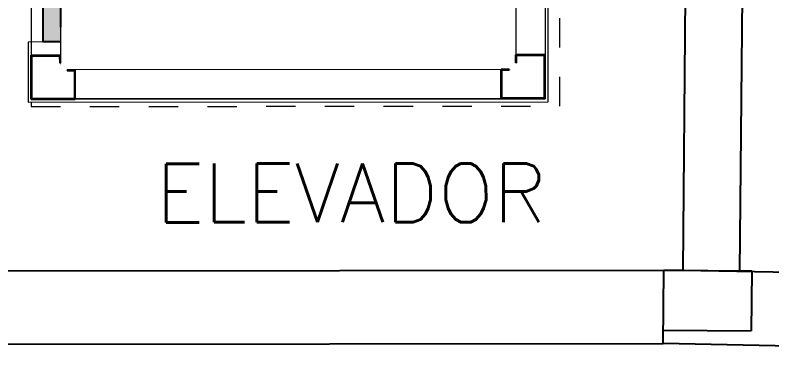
# Model space of a CAD drawing. Extents: x -165 to 137, y 302 to 416.
# Drawn here: x -11.912 to -9.335, y 390.518 to 391.666 of the extents above; entities that cross this region are included whole.
import ezdxf

# ---------------------------------------------------------------- set-up
doc = ezdxf.new("R2010")
doc.units = 0
doc.header["$LTSCALE"] = 0.02
doc.header["$MEASUREMENT"] = 0
doc.linetypes.add('HIDDEN', pattern=[0.375, 0.25, -0.125])
for name, color, linetype, lineweight in [('2COTA', 1, 'CONTINUOUS', 9), ('2H', 1, 'HIDDEN', 15), ('AR-ESQ-VT1', 1, 'CONTINUOUS', 9)]:
    doc.layers.add(name, color=color, linetype=linetype, lineweight=lineweight)
for name, color, linetype in [('47', 1, 'CONTINUOUS'), ('ALV', 2, 'CONTINUOUS'), ('AR-ELV', 2, 'CONTINUOUS'), ('ESTR', 3, 'CONTINUOUS'), ('PAREDE', 1, 'CONTINUOUS'), ('TEXTO', 2, 'CONTINUOUS')]:
    doc.layers.add(name, color=color, linetype=linetype)
doc.styles.add('UNB-100', font='simplex.shx', dxfattribs={"height": 0.2})

msp = doc.modelspace()

# ---------------------------------------------------------------- hatches: boundary and pattern name
at = {"layer": '2COTA', "linetype": 'Continuous'}
msp.add_hatch(color=256, dxfattribs=at).paths.add_polyline_path([(-11.7574, 391.6949), (-11.7574, 391.6777), (-11.7573, 391.5746), (-11.8173, 391.5746), (-11.8174, 391.6948)])

# ---------------------------------------------------------------- linework, layer by layer
at = {"layer": '2COTA', "ltscale": 35}
msp.add_line((-11.7573, 391.5746), (-11.8173, 391.5746), dxfattribs=at)
at = {"layer": '2H', "lineweight": 9, "ltscale": 20}
for p, q in [((-10.0572, 391.3559), (-10.0582, 393.0059)), ((-11.8572, 391.3698), (-11.8572, 391.3548)), ((-11.8572, 391.3548), (-10.0572, 391.3559))]:
    msp.add_line(p, q, dxfattribs=at)
at = {"layer": '47', "ltscale": 0.5}
msp.add_line((-11.8174, 391.6948), (-11.8173, 391.5746), dxfattribs=at)
at = {"layer": '47', "ltscale": 35}
msp.add_line((-11.7573, 391.5746), (-11.8173, 391.5746), dxfattribs=at)
at = {"layer": '47', "lineweight": 25, "ltscale": 35}
for p, q in [((-11.8572, 391.3798), (-11.8573, 391.5298)), ((-11.8553, 391.5278), (-11.7593, 391.5279)), ((-11.8552, 391.3818), (-11.8553, 391.5278)), ((-11.7592, 391.5023), (-11.7593, 391.5279)), ((-11.7572, 391.5023), (-11.7573, 391.5299)), ((-10.2072, 391.5033), (-10.2073, 391.5308)), ((-10.1093, 391.5289), (-10.2053, 391.5288)), ((-10.2052, 391.5033), (-10.2053, 391.5288)), ((-10.1092, 391.3829), (-10.1093, 391.5289)), ((-10.1072, 391.3809), (-10.1073, 391.5309)), ((-11.7592, 391.5023), (-11.7572, 391.5023)), ((-10.2052, 391.5033), (-10.2072, 391.5033)), ((-11.7348, 391.4799), (-11.7348, 391.4779)), ((-11.7348, 391.4799), (-11.7072, 391.4799)), ((-11.7348, 391.4779), (-11.7092, 391.4779)), ((-11.7092, 391.3819), (-11.7092, 391.4779)), ((-11.7072, 391.3799), (-11.7072, 391.4799)), ((-10.2572, 391.3808), (-10.2572, 391.4808)), ((-10.2297, 391.4808), (-10.2572, 391.4808)), ((-10.2552, 391.3828), (-10.2552, 391.4788)), ((-10.2297, 391.4788), (-10.2552, 391.4788)), ((-10.2297, 391.4808), (-10.2297, 391.4788)), ((-11.8572, 391.3798), (-11.7072, 391.3799)), ((-11.8552, 391.3818), (-11.7092, 391.3819)), ((-10.1072, 391.3809), (-10.2572, 391.3808)), ((-10.1092, 391.3829), (-10.2552, 391.3828))]:
    msp.add_line(p, q, dxfattribs=at)
at = {"layer": 'ALV'}
for p, q in [((-9.4439, 390.7935), (-9.3975, 395.9569)), ((-9.6369, 390.7962), (-9.6124, 393.6653)), ((-13.7151, 390.7937), (-9.6369, 390.7962)), ((-8.1723, 390.7681), (-9.7011, 390.7962)), ((-13.7152, 390.5437), (-9.7057, 390.5462)), ((-8.1754, 390.5181), (-9.7057, 390.5462))]:
    msp.add_line(p, q, dxfattribs=at)
at = {"layer": 'AR-ELV', "lineweight": 13}
for p, q in [((-11.8582, 392.9798), (-11.8572, 391.3798)), ((-11.7581, 392.8299), (-11.7573, 391.5299)), ((-10.2081, 392.8308), (-10.2073, 391.5308)), ((-10.1081, 392.8309), (-10.1073, 391.5309)), ((-10.1081, 392.8309), (-10.1072, 391.3809)), ((-10.1081, 392.8309), (-10.1073, 391.5809)), ((-11.8574, 391.713), (-11.8573, 391.5298)), ((-10.2572, 391.4808), (-11.7072, 391.4799)), ((-10.3552, 391.3808), (-11.8572, 391.3798))]:
    msp.add_line(p, q, dxfattribs=at)
at = {"layer": 'AR-ELV'}
msp.add_line((-10.2572, 391.3808), (-11.8572, 391.3798), dxfattribs=at)
at = {"layer": 'AR-ESQ-VT1'}
for p, q in [((-10.0972, 391.3709), (-10.0982, 392.9909)), ((-11.8173, 391.5746), (-11.8673, 391.5745)), ((-11.8673, 391.5745), (-11.8672, 391.3698)), ((-11.8672, 391.3698), (-10.0972, 391.3709))]:
    msp.add_line(p, q, dxfattribs=at)
at = {"layer": 'ESTR'}
for p, q in [((-9.7057, 390.5462), (-9.7035, 390.7958)), ((-9.4035, 390.7932), (-9.7035, 390.7958)), ((-9.4035, 390.7932), (-9.4053, 390.5899)), ((-9.7053, 390.5925), (-9.4058, 390.5899))]:
    msp.add_line(p, q, dxfattribs=at)
at = {"layer": 'PAREDE', "ltscale": 0.5}
msp.add_line((-11.7579, 392.5649), (-11.7573, 391.6246), dxfattribs=at)
at = {"layer": 'PAREDE', "lineweight": 25, "ltscale": 35}
for p, q in [((-11.8573, 391.5298), (-11.7573, 391.5299)), ((-10.1073, 391.5309), (-10.2073, 391.5308))]:
    msp.add_line(p, q, dxfattribs=at)

# ---------------------------------------------------------------- texts
at = {"layer": 'TEXTO', "style": 'UNB-100'}
msp.add_text('ELEVADOR', height=0.2, rotation=0.0358, dxfattribs=at).set_placement((-11.4315, 390.9597))

doc.saveas('drawing.dxf')
